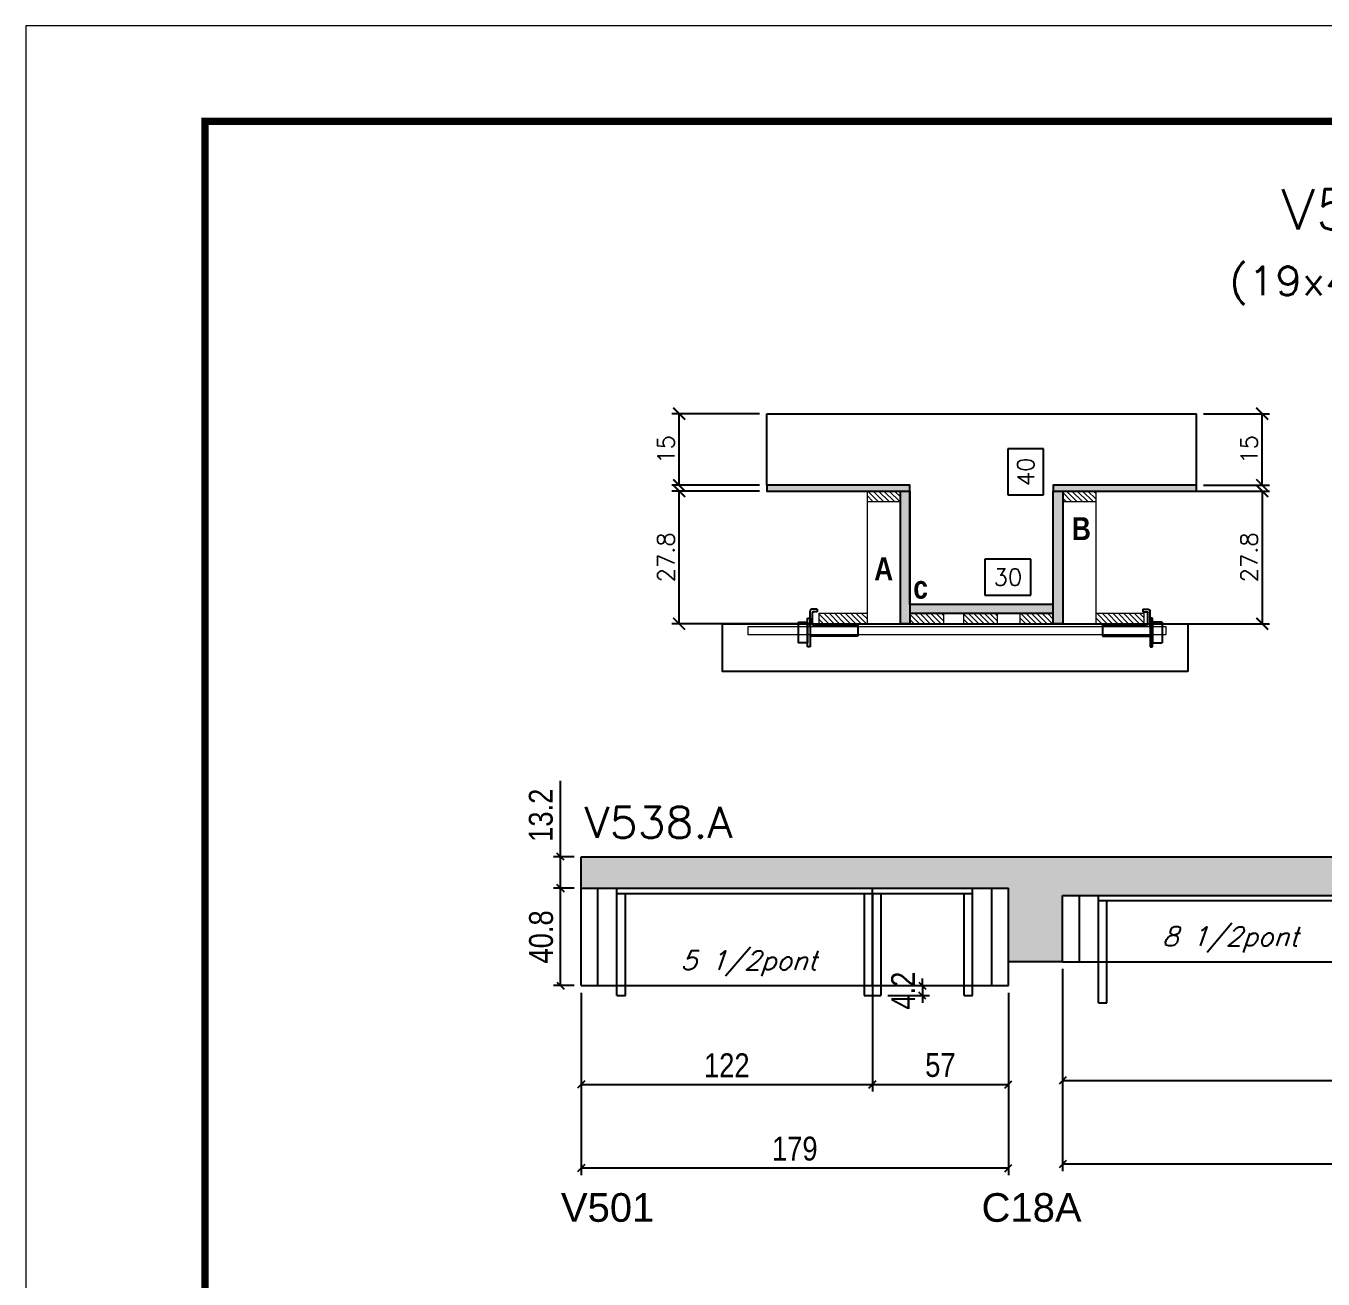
# Model space of a CAD drawing. Extents: x -21493 to -15213, y -12134 to 11887.
# Drawn here: x -21493 to -20950, y -124 to 401 of the extents above; entities that cross this region are included whole.
import ezdxf
from ezdxf.enums import TextEntityAlignment as Align

# ---------------------------------------------------------------- set-up
doc = ezdxf.new("R2010")
doc.units = 0
doc.linetypes.add('DASHED', pattern=[0.75, 0.5, -0.25])
doc.linetypes.add('HIDDEN', pattern=[0.375, 0.25, -0.125])
for name, color, linetype in [('5', 5, 'Continuous'), ('barrote', 251, 'Continuous'), ('COTA', 241, 'Continuous'), ('Cota Seção (2x)', 4, 'Continuous'), ('detalhes', 4, 'Continuous'), ('Painéis', 200, 'Continuous'), ('presilha', 1, 'Continuous'), ('SARR_2.2x7', 40, 'Continuous'), ('SARR_3.5x7', 81, 'Continuous'), ('texto', 7, 'Continuous'), ('Texto de Titulo', 7, 'Continuous'), ('Texto Qtd Sarr', 242, 'Continuous')]:
    doc.layers.add(name, color=color, linetype=linetype)
for name, color, linetype, lineweight in [('CONCRETO', 251, 'Continuous', 25), ('Folhas', 255, 'Continuous', 9), ('Hachura', 251, 'Continuous', 9), ('Madeira', 126, 'Continuous', 18), ('SARRAFO DE PRESSAO', 251, 'DASHED', 9), ('SCO-___-LAJ', 2, 'Continuous', 0), ('Texto Seção', 7, 'Continuous', 15)]:
    doc.layers.add(name, color=color, linetype=linetype, lineweight=lineweight)
doc.styles.add('COTA TECNICA', font='techl___.ttf', dxfattribs={"height": 10})
doc.styles.add('REGUA-120', font='ROMANS.shx', dxfattribs={"height": 15})
doc.styles.add('Romans', font='romans.shx')
doc.styles.get("Standard").update_dxf_attribs({"font": 'arial.ttf'})
doc.styles.add('TECNICA', font='techb___.ttf', dxfattribs={"height": 10})
doc.dimstyles.new('Cota Seção (2x)', dxfattribs={"dimtxt": 7, "dimasz": 5, "dimexe": 3, "dimexo": 3, "dimgap": 2, "dimtad": 3, "dimdec": 1, "dimlfac": 0.5, "dimzin": 12, "dimdsep": 46, "dimtxsty": 'Romans', "dimblk": 'ARCHTICK', "dimcen": 0, "dimclrd": 4, "dimclre": 4, "dimclrt": 1, "dimadec": 1, "dimazin": 3, "dimtfac": 1, "dimtdec": 1, "dimtmove": 0, "dimatfit": 3, "dimldrblk": 'OBLIQUE', "dimfxl": 1, "dimtolj": 1, "dimtzin": 12, "dimarcsym": 0})
doc.dimstyles.new('Cota Seção interna', dxfattribs={"dimtxt": 7, "dimasz": 6, "dimexe": 0.18, "dimexo": 2, "dimgap": -4, "dimtad": 3, "dimdec": 1, "dimlfac": 0.5, "dimzin": 12, "dimdsep": 46, "dimtxsty": 'Romans', "dimblk": 'ARCHTICK', "dimcen": 0.09, "dimse1": 1, "dimse2": 1, "dimsd1": 1, "dimsd2": 1, "dimclrd": 180, "dimclre": 5, "dimclrt": 1, "dimadec": 0, "dimazin": 3, "dimtfac": 1, "dimtdec": 1, "dimtofl": 0, "dimtmove": 0, "dimatfit": 3, "dimldrblk": 'ARCHTICK', "dimfxl": 1, "dimtolj": 1, "dimtzin": 0, "dimarcsym": 0})
doc.dimstyles.new('PAINEL', dxfattribs={"dimtxt": 10, "dimasz": 3, "dimexe": 3, "dimexo": 3, "dimgap": 3, "dimtad": 1, "dimdec": 1, "dimzin": 12, "dimdsep": 46, "dimtxsty": 'COTA TECNICA', "dimblk1": 'OBLIQUE', "dimblk2": 'OBLIQUE', "dimsah": 1, "dimcen": 0.9, "dimclrd": 4, "dimclre": 4, "dimclrt": 240, "dimadec": 1, "dimazin": 3, "dimtfac": 1, "dimtdec": 1, "dimtmove": 0, "dimatfit": 3, "dimfxl": 1, "dimtolj": 1, "dimtzin": 12, "dimarcsym": 0})

# ---------------------------------------------------------------- blocks, each defined once
blk = doc.blocks.new('titulo1')
at = {"layer": 'Defpoints', "color": 252, "linetype": 'HIDDEN', "ltscale": 2}
blk.add_line((0, 0), (0, 125), dxfattribs=at)
at = {"layer": 'Defpoints', "style": 'Romans', "oblique": 15}
blk.add_attdef('FOLHA', text='', height=10, dxfattribs=at).set_placement((0, 15.58), align=Align.MIDDLE_CENTER)
at = {"layer": 'Texto Qtd Sarr', "color": 3, "style": 'Romans', "oblique": 15}
for tag, height, p in [('TITULO', 17, (0, 71.45)), ('SEÇÃO', 12, (0, 41.55))]:
    blk.add_attdef(tag, text='', height=height, dxfattribs=at).set_placement(p, align=Align.MIDDLE_CENTER)
blk = doc.blocks.new('_ArchTick')
at = {"color": 0, "linetype": 'ByBlock', "const_width": 0.15}
blk.add_lwpolyline([(-0.5, -0.5), (0.5, 0.5)], dxfattribs=at)
blk = doc.blocks.new('*D1220')
at = {"layer": 'COTA', "color": 4, "lineweight": -2, "transparency": 16777216}
for p, q in [((-21186.05, 206.64), (-21222.77, 206.64)), ((-21219.77, 151.04), (-21219.77, 206.64)), ((-21168.45, 151.04), (-21222.77, 151.04))]:
    blk.add_line(p, q, dxfattribs=at)
at = {"layer": 'Defpoints', "color": 0, "transparency": 16777216}
for p in [(-21219.77, 206.64), (-21183.05, 206.64), (-21165.45, 151.04)]:
    blk.add_point(p, dxfattribs=at)
at = {"layer": 'COTA', "color": 4, "lineweight": -2, "transparency": 16777216, "xscale": 5, "yscale": 5, "zscale": 5}
for p, rotation in [((-21219.77, 206.64), 90), ((-21219.77, 151.04), 270)]:
    blk.add_blockref('_ArchTick', p, dxfattribs=dict(at, rotation=rotation))
at = {"layer": 'COTA', "color": 1, "transparency": 16777216, "insert": (-21225.27, 178.84), "char_height": 7, "attachment_point": 5, "rotation": 90, "style": 'Romans'}
blk.add_mtext('\\A1;27.8', dxfattribs=at)
blk = doc.blocks.new('_Oblique')
at = {"color": 0, "linetype": 'ByBlock', "lineweight": -2}
blk.add_line((-0.5, -0.5), (0.5, 0.5), dxfattribs=at)
blk = doc.blocks.new('*D1221')
at = {"layer": 'COTA', "color": 4, "lineweight": -2, "transparency": 16777216}
for p, q in [((-21186.05, 239.04), (-21222.77, 239.04)), ((-21219.77, 209.04), (-21219.77, 239.04)), ((-21186.05, 209.04), (-21222.77, 209.04))]:
    blk.add_line(p, q, dxfattribs=at)
at = {"layer": 'Defpoints', "color": 0, "transparency": 16777216}
for p in [(-21219.77, 239.04), (-21183.05, 239.04), (-21183.05, 209.04)]:
    blk.add_point(p, dxfattribs=at)
at = {"layer": 'COTA', "color": 4, "lineweight": -2, "transparency": 16777216, "xscale": 5, "yscale": 5, "zscale": 5}
for p, rotation in [((-21219.77, 239.04), 90), ((-21219.77, 209.04), 270)]:
    blk.add_blockref('_ArchTick', p, dxfattribs=dict(at, rotation=rotation))
at = {"layer": 'COTA', "color": 1, "transparency": 16777216, "insert": (-21225.27, 224.04), "char_height": 7, "attachment_point": 5, "rotation": 90, "style": 'Romans'}
blk.add_mtext('\\A1;15', dxfattribs=at)
blk = doc.blocks.new('*D1222')
at = {"layer": 'Cota Seção (2x)', "color": 180, "lineweight": -2, "transparency": 16777216}
for p, q in [((-21067.05, 224.34), (-21082.05, 224.34)), ((-21082.05, 224.34), (-21082.05, 205)), ((-21067.05, 205), (-21067.05, 224.34)), ((-21082.05, 205), (-21067.05, 205))]:
    blk.add_line(p, q, dxfattribs=at)
at = {"layer": 'Defpoints', "color": 0, "transparency": 16777216}
for p in [(-21123.05, 239.04), (-21063.05, 239.04), (-21123.05, 159.04)]:
    blk.add_point(p, dxfattribs=at)
at = {"layer": 'Cota Seção (2x)', "color": 1, "transparency": 16777216, "insert": (-21074.55, 214.67), "char_height": 7, "attachment_point": 5, "rotation": 90, "style": 'Romans'}
blk.add_mtext('\\A1;40', dxfattribs=at)
blk = doc.blocks.new('PRESILHA METÁLICA 1')
at = {"layer": 'presilha'}
for p, q in [((7.5, 10.64), (7.5, 19.86)), ((12, 21), (8.64, 21)), ((9, 11.57), (9, 18.93)), ((12, 19.5), (9.57, 19.5)), ((12, 21), (12, 19.5)), ((0, 13), (6, 13)), ((0, 13), (0, 0)), ((6, 15.5), (7.5, 15.5)), ((6, -2.5), (6, 15.5)), ((6, 13), (6, 0)), ((7.5, 15.5), (7.5, -2.5)), ((37.5, 11), (9.57, 11)), ((37.5, 11), (37.5, 4.1)), ((6, 0), (0, 0)), ((37.5, 4.1), (7.5, 4.1)), ((7.5, -2.5), (6, -2.5))]:
    blk.add_line(p, q, dxfattribs=at)
for centre, radius, start, end in [((8.64, 19.86), 1.14, 90, 180), ((9.57, 18.93), 0.57, 90, 180), ((9.57, 11.57), 0.57, 180, 270)]:
    blk.add_arc(centre, radius, start, end, dxfattribs=at)
blk = doc.blocks.new('*D1223')
at = {"layer": 'Cota Seção (2x)', "color": 180, "lineweight": -2, "transparency": 16777216}
for p, q in [((-21072.38, 178.04), (-21091.72, 178.04)), ((-21091.72, 178.04), (-21091.72, 163.04)), ((-21072.38, 163.04), (-21072.38, 178.04)), ((-21091.72, 163.04), (-21072.38, 163.04))]:
    blk.add_line(p, q, dxfattribs=at)
at = {"layer": 'Defpoints', "color": 0, "transparency": 16777216}
for p in [(-21123.05, 159.04), (-21123.05, 151.04), (-21063.05, 151.04)]:
    blk.add_point(p, dxfattribs=at)
at = {"layer": 'Cota Seção (2x)', "color": 1, "transparency": 16777216, "insert": (-21082.05, 170.54), "char_height": 7, "attachment_point": 5, "style": 'Romans'}
blk.add_mtext('\\A1;30', dxfattribs=at)
blk = doc.blocks.new('*D1224')
at = {"layer": 'COTA', "color": 4, "lineweight": -2, "transparency": 16777216}
for p, q in [((-21042.05, 206.64), (-20972.48, 206.64)), ((-20975.48, 206.64), (-20975.48, 151.04)), ((-21042.05, 151.04), (-20972.48, 151.04))]:
    blk.add_line(p, q, dxfattribs=at)
at = {"layer": 'Defpoints', "color": 0, "transparency": 16777216}
for p in [(-21045.05, 206.64), (-21045.05, 151.04), (-20975.48, 151.04)]:
    blk.add_point(p, dxfattribs=at)
at = {"layer": 'COTA', "color": 4, "lineweight": -2, "transparency": 16777216, "xscale": 5, "yscale": 5, "zscale": 5}
for p, rotation in [((-20975.48, 206.64), 90), ((-20975.48, 151.04), 270)]:
    blk.add_blockref('_ArchTick', p, dxfattribs=dict(at, rotation=rotation))
at = {"layer": 'COTA', "color": 1, "transparency": 16777216, "insert": (-20980.98, 178.84), "char_height": 7, "attachment_point": 5, "rotation": 90, "style": 'Romans'}
blk.add_mtext('\\A1;27.8', dxfattribs=at)
blk = doc.blocks.new('*D1444')
at = {"layer": 'COTA', "color": 4, "lineweight": -2, "transparency": 16777216}
for p, q in [((-21000.05, 239.04), (-20972.48, 239.04)), ((-20975.48, 209.04), (-20975.48, 239.04)), ((-21000.05, 209.04), (-20972.48, 209.04))]:
    blk.add_line(p, q, dxfattribs=at)
at = {"layer": 'Defpoints', "color": 0, "transparency": 16777216}
for p in [(-21003.05, 239.04), (-20975.48, 239.04), (-21003.05, 209.04)]:
    blk.add_point(p, dxfattribs=at)
at = {"layer": 'COTA', "color": 4, "lineweight": -2, "transparency": 16777216, "xscale": 5, "yscale": 5, "zscale": 5}
for p, rotation in [((-20975.48, 239.04), 90), ((-20975.48, 209.04), 270)]:
    blk.add_blockref('_ArchTick', p, dxfattribs=dict(at, rotation=rotation))
at = {"layer": 'COTA', "color": 1, "transparency": 16777216, "insert": (-20980.98, 224.04), "char_height": 7, "attachment_point": 5, "rotation": 90, "style": 'Romans'}
blk.add_mtext('\\A1;15', dxfattribs=at)
blk = doc.blocks.new('*D1395')
at = {"layer": 'COTA', "color": 4, "lineweight": -2, "ltscale": 25, "transparency": 16777216}
for p, q in [((-21260.8, -3.58), (-21260.8, -45)), ((-21138.8, -3.58), (-21138.8, -45)), ((-21260.8, -42), (-21138.8, -42))]:
    blk.add_line(p, q, dxfattribs=at)
at = {"layer": 'Defpoints', "color": 0, "ltscale": 25, "transparency": 16777216}
for p in [(-21260.8, -0.58), (-21138.8, -0.58), (-21138.8, -42)]:
    blk.add_point(p, dxfattribs=at)
at = {"layer": 'COTA', "color": 4, "lineweight": -2, "ltscale": 25, "transparency": 16777216, "xscale": 3, "yscale": 3, "zscale": 3, "rotation": 180}
blk.add_blockref('_Oblique', (-21260.8, -42), dxfattribs=at)
at = {"layer": 'COTA', "color": 4, "lineweight": -2, "ltscale": 25, "transparency": 16777216, "xscale": 3, "yscale": 3, "zscale": 3}
blk.add_blockref('_Oblique', (-21138.8, -42), dxfattribs=at)
at = {"layer": 'COTA', "color": 240, "ltscale": 25, "transparency": 16777216, "insert": (-21199.8, -33.94), "char_height": 10, "attachment_point": 5, "style": 'COTA TECNICA'}
blk.add_mtext('\\A1;122', dxfattribs=at)
blk = doc.blocks.new('*D1396')
at = {"layer": 'COTA', "color": 4, "lineweight": -2, "ltscale": 25, "transparency": 16777216}
for p, q in [((-21138.8, -3.58), (-21138.8, -45)), ((-21081.82, -3.58), (-21081.82, -45)), ((-21138.8, -42), (-21081.82, -42))]:
    blk.add_line(p, q, dxfattribs=at)
at = {"layer": 'Defpoints', "color": 0, "ltscale": 25, "transparency": 16777216}
for p in [(-21138.8, -0.58), (-21081.82, -0.58), (-21081.82, -42)]:
    blk.add_point(p, dxfattribs=at)
at = {"layer": 'COTA', "color": 4, "lineweight": -2, "ltscale": 25, "transparency": 16777216, "xscale": 3, "yscale": 3, "zscale": 3, "rotation": 180}
blk.add_blockref('_Oblique', (-21138.8, -42), dxfattribs=at)
at = {"layer": 'COTA', "color": 4, "lineweight": -2, "ltscale": 25, "transparency": 16777216, "xscale": 3, "yscale": 3, "zscale": 3}
blk.add_blockref('_Oblique', (-21081.82, -42), dxfattribs=at)
at = {"layer": 'COTA', "color": 240, "ltscale": 25, "transparency": 16777216, "insert": (-21110.31, -33.89), "char_height": 10, "attachment_point": 5, "style": 'COTA TECNICA'}
blk.add_mtext('\\A1;57', dxfattribs=at)
blk = doc.blocks.new('*D1460')
at = {"layer": 'COTA', "color": 4, "lineweight": -2, "ltscale": 25, "transparency": 16777216}
for p, q in [((-21260.8, -3.58), (-21260.8, -80.03)), ((-21081.82, -3.58), (-21081.82, -80.03)), ((-21081.82, -77.03), (-21260.8, -77.03))]:
    blk.add_line(p, q, dxfattribs=at)
at = {"layer": 'Defpoints', "color": 0, "ltscale": 25, "transparency": 16777216}
for p in [(-21260.8, -0.58), (-21081.82, -0.58), (-21260.8, -77.03)]:
    blk.add_point(p, dxfattribs=at)
at = {"layer": 'COTA', "color": 4, "lineweight": -2, "ltscale": 25, "transparency": 16777216, "xscale": 3, "yscale": 3, "zscale": 3, "rotation": 180}
blk.add_blockref('_Oblique', (-21260.8, -77.03), dxfattribs=at)
at = {"layer": 'COTA', "color": 4, "lineweight": -2, "ltscale": 25, "transparency": 16777216, "xscale": 3, "yscale": 3, "zscale": 3}
blk.add_blockref('_Oblique', (-21081.82, -77.03), dxfattribs=at)
at = {"layer": 'COTA', "color": 240, "ltscale": 25, "transparency": 16777216, "insert": (-21171.31, -68.93), "char_height": 10, "attachment_point": 5, "style": 'COTA TECNICA'}
blk.add_mtext('\\A1;179', dxfattribs=at)
blk = doc.blocks.new('*D1461')
at = {"layer": 'COTA', "color": 4, "lineweight": -2, "ltscale": 25, "transparency": 16777216}
for p, q in [((-21059.09, 6.42), (-21059.09, -43.35)), ((-20815.09, 6.42), (-20815.09, -43.35)), ((-21059.09, -40.35), (-20815.09, -40.35))]:
    blk.add_line(p, q, dxfattribs=at)
at = {"layer": 'Defpoints', "color": 0, "ltscale": 25, "transparency": 16777216}
for p in [(-21059.09, 9.42), (-20815.09, 9.42), (-20815.09, -40.35)]:
    blk.add_point(p, dxfattribs=at)
at = {"layer": 'COTA', "color": 4, "lineweight": -2, "ltscale": 25, "transparency": 16777216, "xscale": 3, "yscale": 3, "zscale": 3, "rotation": 180}
blk.add_blockref('_Oblique', (-21059.09, -40.35), dxfattribs=at)
at = {"layer": 'COTA', "color": 4, "lineweight": -2, "ltscale": 25, "transparency": 16777216, "xscale": 3, "yscale": 3, "zscale": 3}
blk.add_blockref('_Oblique', (-20815.09, -40.35), dxfattribs=at)
at = {"layer": 'COTA', "color": 240, "ltscale": 25, "transparency": 16777216, "insert": (-20937.09, -32.27), "char_height": 10, "attachment_point": 5, "style": 'COTA TECNICA'}
blk.add_mtext('\\A1;244', dxfattribs=at)
blk = doc.blocks.new('*D1464')
at = {"layer": 'COTA', "color": 4, "lineweight": -2, "ltscale": 25, "transparency": 16777216}
for p, q in [((-21059.09, 6.42), (-21059.09, -78.38)), ((-20357.11, 6.42), (-20357.11, -78.38)), ((-20357.11, -75.38), (-21059.09, -75.38))]:
    blk.add_line(p, q, dxfattribs=at)
at = {"layer": 'Defpoints', "color": 0, "ltscale": 25, "transparency": 16777216}
for p in [(-21059.09, 9.42), (-20357.11, 9.42), (-21059.09, -75.38)]:
    blk.add_point(p, dxfattribs=at)
at = {"layer": 'COTA', "color": 4, "lineweight": -2, "ltscale": 25, "transparency": 16777216, "xscale": 3, "yscale": 3, "zscale": 3, "rotation": 180}
blk.add_blockref('_Oblique', (-21059.09, -75.38), dxfattribs=at)
at = {"layer": 'COTA', "color": 4, "lineweight": -2, "ltscale": 25, "transparency": 16777216, "xscale": 3, "yscale": 3, "zscale": 3}
blk.add_blockref('_Oblique', (-20357.11, -75.38), dxfattribs=at)
at = {"layer": 'COTA', "color": 240, "ltscale": 25, "transparency": 16777216, "insert": (-20708.1, -67.28), "char_height": 10, "attachment_point": 5, "style": 'COTA TECNICA'}
blk.add_mtext('\\A1;702', dxfattribs=at)
blk = doc.blocks.new('*D1432')
at = {"layer": 'COTA', "color": 4, "lineweight": -2, "ltscale": 25, "transparency": 16777216}
for p, q in [((-21263.8, 40.22), (-21272.44, 40.22)), ((-21269.44, -0.58), (-21269.44, 40.22)), ((-21263.8, -0.58), (-21272.44, -0.58))]:
    blk.add_line(p, q, dxfattribs=at)
at = {"layer": 'Defpoints', "color": 0, "ltscale": 25, "transparency": 16777216}
for p in [(-21269.44, 40.22), (-21260.8, 40.22), (-21260.8, -0.58)]:
    blk.add_point(p, dxfattribs=at)
at = {"layer": 'COTA', "color": 4, "lineweight": -2, "ltscale": 25, "transparency": 16777216, "xscale": 3, "yscale": 3, "zscale": 3}
for p, rotation in [((-21269.44, 40.22), 90), ((-21269.44, -0.58), 270)]:
    blk.add_blockref('_Oblique', p, dxfattribs=dict(at, rotation=rotation))
at = {"layer": 'COTA', "color": 240, "ltscale": 25, "transparency": 16777216, "insert": (-21277.56, 19.82), "char_height": 10, "attachment_point": 5, "rotation": 90, "style": 'COTA TECNICA'}
blk.add_mtext('\\A1;40.8', dxfattribs=at)
blk = doc.blocks.new('*D1433')
at = {"layer": 'COTA', "color": 4, "lineweight": -2, "ltscale": 25, "transparency": 16777216}
for p, q in [((-21269.44, 53.42), (-21269.44, 85.15)), ((-21263.8, 53.42), (-21272.44, 53.42)), ((-21269.44, 40.22), (-21269.44, 53.42)), ((-21263.8, 40.22), (-21272.44, 40.22))]:
    blk.add_line(p, q, dxfattribs=at)
at = {"layer": 'Defpoints', "color": 0, "ltscale": 25, "transparency": 16777216}
for p in [(-21269.44, 53.42), (-21260.8, 53.42), (-21260.8, 40.22)]:
    blk.add_point(p, dxfattribs=at)
at = {"layer": 'COTA', "color": 4, "lineweight": -2, "ltscale": 25, "transparency": 16777216, "xscale": 3, "yscale": 3, "zscale": 3}
for p, rotation in [((-21269.44, 53.42), 90), ((-21269.44, 40.22), 270)]:
    blk.add_blockref('_Oblique', p, dxfattribs=dict(at, rotation=rotation))
at = {"layer": 'COTA', "color": 240, "ltscale": 25, "transparency": 16777216, "insert": (-21277.66, 70.79), "char_height": 10, "attachment_point": 5, "rotation": 90, "style": 'COTA TECNICA'}
blk.add_mtext('\\A1;13.2', dxfattribs=at)
blk = doc.blocks.new('*D1434')
at = {"layer": 'COTA', "color": 4, "lineweight": -2, "ltscale": 25, "transparency": 16777216}
for p, q in [((-21117.85, -0.58), (-21117.85, 2.42)), ((-21132.28, -0.58), (-21114.85, -0.58)), ((-21132.28, -4.78), (-21114.85, -4.78)), ((-21117.85, -0.58), (-21117.85, -4.78)), ((-21117.85, -4.78), (-21117.85, -7.78))]:
    blk.add_line(p, q, dxfattribs=at)
at = {"layer": 'Defpoints', "color": 0, "ltscale": 25, "transparency": 16777216}
for p in [(-21135.28, -0.58), (-21135.28, -4.78), (-21117.85, -4.78)]:
    blk.add_point(p, dxfattribs=at)
at = {"layer": 'COTA', "color": 4, "lineweight": -2, "ltscale": 25, "transparency": 16777216, "xscale": 3, "yscale": 3, "zscale": 3}
for p, rotation in [((-21117.85, -0.58), 270), ((-21117.85, -4.78), 90)]:
    blk.add_blockref('_Oblique', p, dxfattribs=dict(at, rotation=rotation))
at = {"layer": 'COTA', "color": 240, "ltscale": 25, "transparency": 16777216, "insert": (-21125.93, -2.68), "char_height": 10, "attachment_point": 5, "rotation": 90, "style": 'COTA TECNICA'}
blk.add_mtext('\\A1;4.2', dxfattribs=at)
blk = doc.blocks.new('9999999999')
at = {"layer": 'Folhas'}
blk.add_lwpolyline([(98138.98, 34190.21), (99623.98, 34190.21), (99623.98, 35240.21), (98138.98, 35240.21)], close=True, dxfattribs=at)
at = {"layer": 'Folhas', "color": 30, "const_width": 3}
blk.add_lwpolyline([(98213.98, 34230.21), (99583.98, 34230.21), (99583.98, 35200.21), (98213.98, 35200.21)], close=True, dxfattribs=at)

msp = doc.modelspace()

# ---------------------------------------------------------------- hatches: boundary and pattern name
at = {"layer": 'COTA', "linetype": 'ByBlock'}
h = msp.add_hatch(dxfattribs=at)
h.set_pattern_fill('AR-CONC', color=256, scale=0.03)
h.set_pattern_definition([(50, (-160229.1976, -26011.143), (5.46554007, -0.47817257), [0.5715, -6.2865]), (355, (-160229.1976, -26011.143), (-1.05730264, 5.73170536), [0.4572, -5.02921753]), (100.4514447, (-160228.742, -26011.183), (4.40823741, 5.25353256), [0.48570026, -5.34270734]), (46.1842, (-160229.1976, -26009.619), (8.13237123, -1.26126984), [0.85725, -9.42975]), (96.6355576, (-160228.52, -26009.724), (7.122124, 7.42278374), [0.7285507, -8.01406824]), (351.184151, (-160229.198, -26009.619), (7.122124, 7.42278374), [0.685799, -7.54379196]), (21, (-160228.4356, -26010), (4.54843174, -3.06795595), [0.5715, -6.2865]), (326, (-160228.4356, -26010), (1.85406085, 5.52563898), [0.4572, -5.0292]), (71.451445, (-160228.0566, -26010.256), (6.40249258, 2.45768307), [0.48570026, -5.34269813]), (37.5, (-160229.1976, -26011.1432), (0.092658098, 2.536651166), [0, -4.96824, 0, -5.1054, 0, -5.04825]), (7.5, (-160229.1976, -26011.1432), (2.004589875, 3.005417245), [0, -2.91084, 0, -4.85394, 0, -1.92405]), (327.5, (-160230.8969, -26011.1432), (4.067717855, -0.17186232), [0, -1.905, 0, -5.9436, 0, -7.8867]), (317.5, (-160231.659, -26011.1432), (4.44387544, 0.76279473), [0, -2.4765, 0, -3.94716, 0, -5.6007])])
h.paths.add_polyline_path([(-21059.09, 37.22), (-20357.11, 37.22), (-20357.11, 53.42), (-21260.8, 53.42), (-21260.8, 40.22), (-21081.82, 40.22), (-21081.82, 9.42), (-21059.09, 9.42)])
at = {"layer": 'Hachura'}
h = msp.add_hatch(color=256, dxfattribs=at)
h.dxf.hatch_style = 1
h.paths.add_polyline_path([(-21123.05, 206.64), (-21123.05, 209.04), (-21183.05, 209.04), (-21183.05, 206.64)])
h = msp.add_hatch(dxfattribs=at)
h.set_pattern_fill('ANSI31', color=256, scale=0.5, angle=270, style=0)
h.set_pattern_definition([(315, (1786.7704, -8101.0006), (1.12253202, 1.12253202), [])])
h.paths.add_polyline_path([(-21127.05, 202.24), (-21127.05, 206.64), (-21141.05, 206.64), (-21141.05, 202.24)])
h = msp.add_hatch(color=256, dxfattribs=at)
h.dxf.hatch_style = 1
h.paths.add_polyline_path([(-21127.05, 206.64), (-21123.05, 206.64), (-21123.05, 151.04), (-21127.05, 151.04)])
h = msp.add_hatch(color=256, dxfattribs=at)
h.dxf.hatch_style = 1
h.paths.add_polyline_path([(-21003.05, 206.64), (-21003.05, 209.04), (-21063.05, 209.04), (-21063.05, 206.64)])
h = msp.add_hatch(color=256, dxfattribs=at)
h.dxf.hatch_style = 1
h.paths.add_polyline_path([(-21063.05, 206.64), (-21059.05, 206.64), (-21059.05, 151.04), (-21063.05, 151.04)])
h = msp.add_hatch(dxfattribs=at)
h.set_pattern_fill('ANSI31', color=256, scale=0.5, angle=270, style=0)
h.set_pattern_definition([(315, (1748.7704, -8101.0006), (1.12253202, 1.12253202), [])])
h.paths.add_polyline_path([(-21045.05, 202.24), (-21045.05, 206.64), (-21059.05, 206.64), (-21059.05, 202.24)])
h = msp.add_hatch(color=256, dxfattribs=at)
h.dxf.hatch_style = 1
h.paths.add_polyline_path([(-21063.05, 155.44), (-21063.05, 159.04), (-21123.05, 159.04), (-21123.05, 155.44)])
h = msp.add_hatch(dxfattribs=at)
h.set_pattern_fill('ANSI31', color=256, scale=0.5, angle=270, style=0)
h.set_pattern_definition([(315, (1786.7704, -8078.6006), (1.12253202, 1.12253202), [])])
h.paths.add_polyline_path([(-21161.05, 151.04), (-21161.05, 155.44), (-21141.05, 155.44), (-21141.05, 151.04)])
h = msp.add_hatch(dxfattribs=at)
h.set_pattern_fill('ANSI31', color=256, scale=0.5, angle=270, style=0)
h.set_pattern_definition([(315, (1795.5704, -8078.6006), (1.12253202, 1.12253202), [])])
h.paths.add_polyline_path([(-21123.05, 151.04), (-21123.05, 155.44), (-21109.05, 155.44), (-21109.05, 151.04)])
h = msp.add_hatch(dxfattribs=at)
h.set_pattern_fill('ANSI31', color=256, scale=0.5, angle=270, style=0)
h.set_pattern_definition([(315, (1818.1053, -8078.6006), (1.12253202, 1.12253202), [])])
h.paths.add_polyline_path([(-21100.51, 151.04), (-21100.51, 155.44), (-21086.51, 155.44), (-21086.51, 151.04)])
h = msp.add_hatch(dxfattribs=at)
h.set_pattern_fill('ANSI31', color=256, scale=0.5, angle=270, style=0)
h.set_pattern_definition([(315, (1817.5725, -8078.6006), (1.12253202, 1.12253202), [])])
h.paths.add_polyline_path([(-21063.05, 151.04), (-21063.05, 155.44), (-21077.05, 155.44), (-21077.05, 151.04)])
h = msp.add_hatch(dxfattribs=at)
h.set_pattern_fill('ANSI31', color=256, scale=0.5, angle=270, style=0)
h.set_pattern_definition([(315, (1714.7704, -8078.6006), (1.12253202, 1.12253202), [])])
h.paths.add_polyline_path([(-21045.05, 151.04), (-21045.05, 155.44), (-21025.05, 155.44), (-21025.05, 151.04)])

# ---------------------------------------------------------------- linework, layer by layer
at = {"layer": 'barrote'}
msp.add_lwpolyline([(-21006.69, 131.04), (-21201.65, 131.04), (-21201.65, 151.04), (-21006.69, 151.04)], close=True, dxfattribs=at)
at = {"layer": 'CONCRETO'}
for p, q in [((-21183.05, 209.04), (-21183.05, 239.04)), ((-21183.05, 239.04), (-21123.05, 239.04)), ((-21123.05, 239.04), (-21123.05, 239.04)), ((-21123.05, 239.04), (-21003.05, 239.04)), ((-21003.05, 209.04), (-21003.05, 239.04)), ((-21123.05, 209.04), (-21183.05, 209.04)), ((-21123.05, 159.04), (-21123.05, 209.04)), ((-21063.05, 159.04), (-21123.05, 159.04)), ((-21063.05, 155.44), (-21063.05, 159.04)), ((-21063.05, 155.44), (-21063.05, 155.44))]:
    msp.add_line(p, q, dxfattribs=at)
at = {"layer": 'COTA', "linetype": 'ByBlock'}
for p, q in [((-21260.8, 53.42), (-20357.11, 53.42)), ((-21260.8, 40.22), (-21260.8, 53.42)), ((-21059.09, 9.42), (-21081.82, 9.42))]:
    msp.add_line(p, q, dxfattribs=at)
at = {"layer": 'Madeira'}
for points in [[(-21127.05, 202.24), (-21127.05, 206.64), (-21141.05, 206.64), (-21141.05, 202.24)], [(-21127.05, 206.64), (-21141.05, 206.64), (-21141.05, 151.04), (-21127.05, 151.04)], [(-21045.05, 202.24), (-21045.05, 206.64), (-21059.05, 206.64), (-21059.05, 202.24)], [(-21045.05, 206.64), (-21059.05, 206.64), (-21059.05, 151.04), (-21045.05, 151.04)], [(-21161.05, 151.04), (-21161.05, 155.44), (-21141.05, 155.44), (-21141.05, 151.04)], [(-21123.05, 151.04), (-21123.05, 155.44), (-21109.05, 155.44), (-21109.05, 151.04)], [(-21100.51, 151.04), (-21100.51, 155.44), (-21086.51, 155.44), (-21086.51, 151.04)], [(-21063.05, 151.04), (-21063.05, 155.44), (-21077.05, 155.44), (-21077.05, 151.04)], [(-21045.05, 151.04), (-21045.05, 155.44), (-21025.05, 155.44), (-21025.05, 151.04)]]:
    msp.add_lwpolyline(points, close=True, dxfattribs=at)
at = {"layer": 'Painéis'}
for p, q in [((-21260.8, 40.22), (-21081.82, 40.22)), ((-21059.09, 37.22), (-20357.11, 37.22)), ((-21059.09, 9.42), (-20357.11, 9.42)), ((-21260.8, -0.58), (-21081.82, -0.58))]:
    msp.add_line(p, q, dxfattribs=at)
at = {"layer": 'Painéis', "ltscale": 25}
for p, q in [((-21260.8, -0.58), (-21260.8, 40.22)), ((-21138.8, -0.58), (-21138.8, 40.22)), ((-21081.82, -0.58), (-21081.82, 40.22)), ((-21059.09, 9.42), (-21059.09, 37.22))]:
    msp.add_line(p, q, dxfattribs=at)
at = {"layer": 'Painéis'}
for points in [[(-21123.05, 206.64), (-21123.05, 209.04), (-21183.05, 209.04), (-21183.05, 206.64)], [(-21127.05, 206.64), (-21123.05, 206.64), (-21123.05, 151.04), (-21127.05, 151.04)], [(-21003.05, 206.64), (-21003.05, 209.04), (-21063.05, 209.04), (-21063.05, 206.64)], [(-21063.05, 206.64), (-21059.05, 206.64), (-21059.05, 151.04), (-21063.05, 151.04)], [(-21063.05, 155.44), (-21063.05, 159.04), (-21123.05, 159.04), (-21123.05, 155.44)]]:
    msp.add_lwpolyline(points, close=True, dxfattribs=at)
at = {"layer": 'SARR_2.2x7', "linetype": 'Continuous'}
for p, q in [((-21253.8, -0.58), (-21253.8, 40.22)), ((-21088.82, -0.58), (-21088.82, 40.22)), ((-21245.8, 38.02), (-21138.8, 38.02)), ((-21138.8, 38.02), (-21096.82, 38.02)), ((-21052.09, 9.42), (-21052.09, 37.22)), ((-21044.09, 35.02), (-20815.09, 35.02))]:
    msp.add_line(p, q, dxfattribs=at)
at = {"layer": 'SARR_3.5x7'}
for p, q in [((-21245.8, -4.78), (-21245.8, 40.22)), ((-21096.82, -4.78), (-21096.82, 40.22)), ((-21242.3, -4.78), (-21242.3, 38.02)), ((-21142.3, 38.02), (-21142.3, -4.78)), ((-21138.8, 38.02), (-21138.8, -4.78)), ((-21135.28, 38.02), (-21135.28, -4.78)), ((-21100.32, -4.78), (-21100.32, 38.02)), ((-21044.09, -7.78), (-21044.09, 37.22)), ((-21040.59, -7.78), (-21040.59, 35.02)), ((-21245.8, -4.78), (-21242.3, -4.78)), ((-21142.3, -4.78), (-21135.28, -4.78)), ((-21100.32, -4.78), (-21096.82, -4.78)), ((-21044.09, -7.78), (-21040.59, -7.78))]:
    msp.add_line(p, q, dxfattribs=at)
at = {"layer": 'SCO-___-LAJ', "color": 1}
msp.add_lwpolyline([(-21015.69, 149.71), (-21190.99, 149.71), (-21190.99, 146.51), (-21015.69, 146.51)], close=True, dxfattribs=at)

# ---------------------------------------------------------------- block references
at = {"layer": 'presilha', "yscale": 0.6666666666666666, "zscale": 0.6666666666666666}
for p, xscale in [((-21169.92, 143.08), 0.6666666666666666), ((-21017.47, 143.08), -0.6666666666666666)]:
    msp.add_blockref('PRESILHA METÁLICA 1', p, dxfattribs=dict(at, xscale=xscale))
at = {"layer": 'SARRAFO DE PRESSAO', "color": 6, "linetype": 'ByBlock'}
msp.add_blockref('9999999999', (-119632.39, -34838.72), dxfattribs=at)
at = {"layer": 'Texto Seção'}
ref = msp.add_blockref('titulo1', (-20936.43, 237.14), dxfattribs=at)
ref.add_attrib('TITULO', 'V538', dxfattribs={"layer": 'Texto de Titulo', "color": 7, "height": 17, "style": 'Romans', "width": 1.1}).set_placement((-20936.43, 324.64), align=Align.MIDDLE_CENTER)
ref.add_attrib('SEÇÃO', '(19x40/50)', dxfattribs={"layer": 'Texto de Titulo', "color": 7, "height": 12, "style": 'Romans', "width": 1.1}).set_placement((-20936.43, 294.64), align=Align.MIDDLE_CENTER)

# ---------------------------------------------------------------- texts
at = {"layer": '5', "linetype": 'Continuous'}
for s, p in [('V501', (-21269.29, -99.53)), ('C18A', (-21093.07, -99.53))]:
    msp.add_text(s, height=12, rotation=0, dxfattribs=at).set_placement(p)
at = {"layer": 'detalhes', "style": 'TECNICA'}
for s, p in [('B', (-21055.22, 186.07)), ('A', (-21138.05, 169.23)), ('c', (-21121.67, 161.54))]:
    msp.add_text(s, height=9.6, dxfattribs=at).set_placement(p)
at = {"layer": 'texto', "color": 2, "char_height": 8, "attachment_point": 5, "style": 'Romans'}
for s, insert in [('{\\Q19;\\C256;8 1/2pont}', (-20988.91, 18.69)), ('{\\Q19;\\C256;5 1/2pont}', (-21190.62, 8.69))]:
    msp.add_mtext(s, dxfattribs=dict(at, insert=insert))
at = {"layer": 'Texto Seção', "style": 'REGUA-120', "width": 1.05}
msp.add_text('V538.A', height=13, dxfattribs=at).set_placement((-21259.39, 61.3))

# ---------------------------------------------------------------- dimensions: what is measured, and where the dimension line sits
at = {"layer": 'COTA'}
for base, p1, p2, picture, middle in [((-21219.77, 239.04), (-21183.05, 209.04), (-21183.05, 239.04), '*D1221', (-21225.27, 224.04)), ((-20975.48, 239.04), (-21003.05, 209.04), (-21003.05, 239.04), '*D1444', (-20980.98, 224.04)), ((-21219.77, 206.64), (-21165.45, 151.04), (-21183.05, 206.64), '*D1220', (-21225.27, 178.84)), ((-20975.48, 151.04), (-21045.05, 206.64), (-21045.05, 151.04), '*D1224', (-20980.98, 178.84))]:
    dim = msp.add_linear_dim(base=base, p1=p1, p2=p2, angle=90, dimstyle='Cota Seção (2x)', dxfattribs=at)
    dim.commit()
    dim.dimension.update_dxf_attribs({"geometry": picture, "text_midpoint": middle})
at = {"layer": 'COTA', "ltscale": 25}
for base, p1, p2, picture, middle in [((-21269.44, 53.42), (-21260.8, 40.22), (-21260.8, 53.42), '*D1433', (-21277.66, 70.79)), ((-21269.44, 40.22), (-21260.8, -0.58), (-21260.8, 40.22), '*D1432', (-21277.56, 19.82))]:
    dim = msp.add_linear_dim(base=base, p1=p1, p2=p2, angle=90, dimstyle='PAINEL', dxfattribs=at)
    dim.commit()
    dim.dimension.update_dxf_attribs({"geometry": picture, "text_midpoint": middle})
dim = msp.add_linear_dim(base=(-21117.85, -4.78), p1=(-21135.28, -0.58), p2=(-21135.28, -4.78), angle=90, dimstyle='PAINEL', dxfattribs=at)
dim.commit()
dim.dimension.update_dxf_attribs({"geometry": '*D1434', "text_midpoint": (-21117.85, -2.68), "dimtype": 160})
for base, p1, p2, picture, middle in [((-20815.09, -40.35), (-21059.09, 9.42), (-20815.09, 9.42), '*D1461', (-20937.09, -40.35)), ((-21138.8, -42), (-21260.8, -0.58), (-21138.8, -0.58), '*D1395', (-21199.8, -42))]:
    dim = msp.add_linear_dim(base=base, p1=p1, p2=p2, dimstyle='PAINEL', dxfattribs=at)
    dim.commit()
    dim.dimension.update_dxf_attribs({"geometry": picture, "text_midpoint": middle, "dimtype": 160})
for base, p1, p2, picture, middle in [((-21059.09, -75.38), (-20357.11, 9.42), (-21059.09, 9.42), '*D1464', (-20708.1, -67.28)), ((-21260.8, -77.03), (-21081.82, -0.58), (-21260.8, -0.58), '*D1460', (-21171.31, -68.93)), ((-21081.82, -42), (-21138.8, -0.58), (-21081.82, -0.58), '*D1396', (-21110.31, -33.89))]:
    dim = msp.add_linear_dim(base=base, p1=p1, p2=p2, dimstyle='PAINEL', dxfattribs=at)
    dim.commit()
    dim.dimension.update_dxf_attribs({"geometry": picture, "text_midpoint": middle})
at = {"layer": 'Cota Seção (2x)'}
for base, p1, p2, angle, picture, middle in [((-21063.05, 239.04), (-21123.05, 159.04), (-21123.05, 239.04), 90, '*D1222', (-21063.05, 214.67)), ((-21123.05, 159.04), (-21063.05, 151.04), (-21123.05, 151.04), 180, '*D1223', (-21082.05, 159.04))]:
    dim = msp.add_linear_dim(base=base, p1=p1, p2=p2, angle=angle, dimstyle='Cota Seção interna', dxfattribs=at)
    dim.commit()
    dim.dimension.update_dxf_attribs({"geometry": picture, "text_midpoint": middle, "dimtype": 160})

doc.saveas('drawing.dxf')
